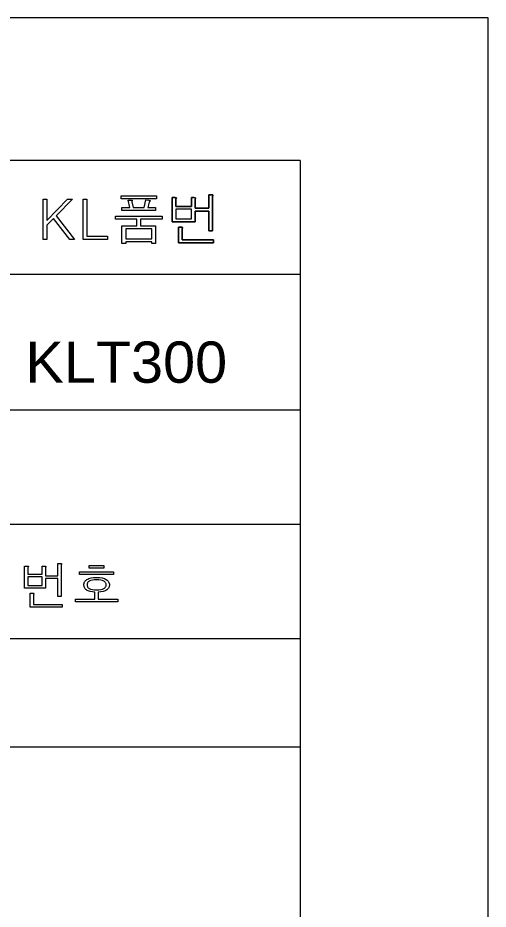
# Model space of a CAD drawing. Header units: inches. Extents: x -840 to -630, y 564 to 861.
# Drawn here: x -664.5 to -630.3, y 795.8 to 860.7 of the extents above; entities that cross this region are included whole.
import ezdxf

# ---------------------------------------------------------------- set-up
doc = ezdxf.new("R2010")
doc.units = ezdxf.units.IN
doc.header["$LTSCALE"] = 0.03937
doc.header["$MEASUREMENT"] = 0
doc.layers.add('______', color=7, linetype='Continuous')
doc.layers.add('______ 1', color=7, linetype='Continuous')

# ---------------------------------------------------------------- blocks, each defined once
blk = doc.blocks.new('BLOCK 12')
at = {"layer": '______ 1', "color": 18, "lineweight": 9}
blk.add_lwpolyline([(196.386, -18.749), (66.517, -18.749)], dxfattribs=at)
blk = doc.blocks.new('BLOCK 11')
at = {"layer": '______ 1', "color": 18, "lineweight": 9}
blk.add_lwpolyline([(196.386, -45.243), (66.517, -45.243)], dxfattribs=at)
blk = doc.blocks.new('BLOCK 2')
at = {"layer": '______ 1', "lineweight": 0}
for points in [[(177.694, -13.247), (177.962, -13.247), (177.962, -14.81), (179.478, -13.247), (179.827, -13.247), (178.635, -14.469), (179.968, -16.19), (179.635, -16.19), (178.452, -14.653), (177.962, -15.154), (177.962, -16.19), (177.694, -16.19), (177.694, -13.247)], [(180.604, -13.247), (180.872, -13.247), (180.872, -15.95), (182.385, -15.95), (182.385, -16.186), (180.604, -16.186), (180.604, -13.247)], [(185.936, -13.02), (185.936, -13.227), (183.373, -13.227), (183.373, -13.02), (185.936, -13.02)], [(184.178, -13.338), (184.181, -13.341), (184.181, -13.343), (184.181, -13.347), (184.181, -13.349), (184.181, -13.352), (184.181, -13.355), (184.181, -13.361), (184.178, -13.367), (184.169, -13.382), (184.158, -13.413), (184.154, -13.428), (184.154, -13.437), (184.152, -13.448), (184.154, -13.46), (184.254, -13.868), (185.05, -13.868), (185.178, -13.3), (185.391, -13.338), (185.449, -13.352), (185.469, -13.358), (185.476, -13.361), (185.478, -13.361), (185.478, -13.364), (185.481, -13.367), (185.481, -13.37), (185.481, -13.373), (185.478, -13.373), (185.478, -13.378), (185.476, -13.384), (185.469, -13.39), (185.457, -13.402), (185.432, -13.434), (185.423, -13.445), (185.417, -13.46), (185.414, -13.472), (185.411, -13.484), (185.303, -13.868), (185.877, -13.868), (185.877, -14.073), (183.429, -14.073), (183.429, -13.868), (183.994, -13.868), (183.875, -13.326), (184.062, -13.326), (184.14, -13.329), (184.163, -13.335), (184.172, -13.335), (184.175, -13.338), (184.178, -13.338)], [(187.349, -14.694), (188.487, -14.694), (188.487, -13.997), (187.349, -13.997), (187.349, -14.694)], [(186.345, -14.723), (184.79, -14.723), (184.79, -15.201), (185.88, -15.201), (185.88, -16.475), (185.613, -16.475), (185.613, -16.364), (183.699, -16.364), (183.699, -16.475), (183.431, -16.475), (183.431, -15.201), (184.519, -15.201), (184.519, -14.723), (182.965, -14.723), (182.965, -14.504), (186.345, -14.504), (186.345, -14.723)], [(183.699, -15.426), (183.699, -16.14), (185.613, -16.14), (185.613, -15.426), (183.699, -15.426)], [(176.623, -39.983), (176.623, -39.986), (176.627, -39.989), (176.627, -39.992), (176.627, -39.995), (176.627, -39.998), (176.623, -40.004), (176.621, -40.009), (176.612, -40.024), (176.594, -40.048), (176.586, -40.082), (176.586, -40.546), (177.617, -40.546), (177.617, -39.971), (177.781, -39.971), (177.854, -39.978), (177.865, -39.98), (177.877, -39.983), (177.883, -39.986), (177.886, -39.989), (177.889, -39.989), (177.892, -39.992), (177.892, -39.995), (177.895, -39.998), (177.895, -40.001), (177.895, -40.007), (177.892, -40.015), (177.889, -40.021), (177.883, -40.039), (177.869, -40.068), (177.865, -40.1), (177.865, -40.662), (178.761, -40.662), (178.761, -39.776), (178.962, -39.776), (178.991, -39.776), (179.011, -39.779), (179.02, -39.782), (179.023, -39.785), (179.026, -39.785), (179.029, -39.788), (179.032, -39.791), (179.035, -39.791), (179.035, -39.794), (179.035, -39.797), (179.035, -39.8), (179.037, -39.803), (179.035, -39.805), (179.035, -39.811), (179.032, -39.826), (179.023, -39.84), (179.009, -39.87), (179.006, -39.904), (179.006, -42.176), (178.761, -42.176), (178.761, -40.867), (177.865, -40.867), (177.865, -41.564), (176.349, -41.564), (176.349, -39.971), (176.533, -39.971), (176.594, -39.974), (176.612, -39.978), (176.618, -39.98), (176.621, -39.98), (176.621, -39.983), (176.623, -39.983)], [(182.111, -39.916), (182.111, -40.106), (181.055, -40.106), (181.055, -39.916), (182.111, -39.916)], [(176.586, -41.374), (177.617, -41.374), (177.617, -40.741), (176.586, -40.741), (176.586, -41.374)], [(181.464, -42.374), (181.464, -41.863), (181.274, -41.846), (181.107, -41.808), (180.965, -41.759), (180.903, -41.727), (180.848, -41.689), (180.802, -41.654), (180.764, -41.613), (180.729, -41.572), (180.702, -41.528), (180.683, -41.482), (180.668, -41.432), (180.656, -41.383), (180.656, -41.33), (180.659, -41.269), (180.668, -41.214), (180.685, -41.161), (180.711, -41.109), (180.74, -41.062), (180.778, -41.018), (180.825, -40.978), (180.878, -40.939), (180.942, -40.902), (181.015, -40.87), (181.178, -40.82), (181.367, -40.788), (181.587, -40.779), (181.799, -40.788), (181.988, -40.82), (182.152, -40.87), (182.224, -40.902), (182.292, -40.939), (182.344, -40.978), (182.388, -41.018), (182.429, -41.062), (182.461, -41.109), (182.484, -41.161), (182.501, -41.214), (182.513, -41.269), (182.516, -41.33), (182.513, -41.383), (182.505, -41.432), (182.487, -41.482), (182.466, -41.528), (182.441, -41.572), (182.405, -41.613), (182.364, -41.654), (182.32, -41.689), (182.262, -41.727), (182.201, -41.759), (182.058, -41.808), (181.895, -41.846), (181.709, -41.863), (181.709, -42.374), (183.119, -42.374), (183.119, -42.569), (180.047, -42.569), (180.047, -42.374), (181.464, -42.374)], [(182.816, -40.383), (182.816, -40.575), (180.35, -40.575), (180.35, -40.383), (182.816, -40.383)], [(181.052, -41.062), (181.012, -41.086), (180.98, -41.112), (180.95, -41.14), (180.93, -41.173), (180.91, -41.207), (180.898, -41.246), (180.889, -41.284), (180.889, -41.327), (180.889, -41.368), (180.898, -41.406), (180.91, -41.441), (180.93, -41.476), (180.95, -41.508), (180.98, -41.537), (181.012, -41.564), (181.052, -41.59), (181.099, -41.613), (181.152, -41.631), (181.274, -41.663), (181.419, -41.68), (181.587, -41.686), (181.749, -41.68), (181.892, -41.663), (182.011, -41.631), (182.064, -41.613), (182.111, -41.59), (182.152, -41.564), (182.186, -41.537), (182.215, -41.508), (182.239, -41.476), (182.259, -41.441), (182.271, -41.406), (182.28, -41.368), (182.282, -41.327), (182.28, -41.284), (182.271, -41.246), (182.259, -41.207), (182.239, -41.173), (182.215, -41.14), (182.186, -41.112), (182.152, -41.086), (182.111, -41.062), (182.066, -41.039), (182.014, -41.021), (181.892, -40.989), (181.749, -40.972), (181.587, -40.966), (181.419, -40.972), (181.274, -40.989), (181.152, -41.021), (181.099, -41.039), (181.052, -41.062)]]:
    blk.add_lwpolyline(points, dxfattribs=at)
for points, knots in [([(187.39, -13.16), (187.39, -13.16), (187.39, -13.163), (187.39, -13.163), (187.39, -13.163), (187.39, -13.163), (187.39, -13.163), (187.39, -13.163), (187.394, -13.166), (187.394, -13.166), (187.394, -13.166), (187.394, -13.169), (187.394, -13.169), (187.394, -13.169), (187.394, -13.169), (187.394, -13.169), (187.394, -13.169), (187.394, -13.171), (187.394, -13.171), (187.394, -13.171), (187.394, -13.175), (187.394, -13.175), (187.394, -13.175), (187.394, -13.177), (187.394, -13.177), (187.394, -13.177), (187.39, -13.183), (187.39, -13.183), (187.39, -13.183), (187.388, -13.189), (187.388, -13.189), (187.388, -13.189), (187.379, -13.204), (187.379, -13.204), (187.379, -13.204), (187.359, -13.233), (187.359, -13.233), (187.359, -13.233), (187.349, -13.268), (187.349, -13.268), (187.349, -13.268), (187.349, -13.781), (187.349, -13.781), (187.349, -13.781), (188.487, -13.781), (188.487, -13.781), (188.487, -13.781), (188.487, -13.148), (188.487, -13.148), (188.487, -13.148), (188.665, -13.148), (188.665, -13.148), (188.665, -13.148), (188.743, -13.154), (188.743, -13.154), (188.743, -13.154), (188.758, -13.157), (188.758, -13.157), (188.758, -13.157), (188.77, -13.16), (188.77, -13.16), (188.77, -13.16), (188.779, -13.163), (188.779, -13.163), (188.779, -13.163), (188.781, -13.166), (188.781, -13.166), (188.781, -13.166), (188.784, -13.169), (188.784, -13.169), (188.784, -13.169), (188.784, -13.169), (188.784, -13.169), (188.784, -13.169), (188.787, -13.171), (188.787, -13.171), (188.787, -13.171), (188.787, -13.175), (188.787, -13.175), (188.787, -13.175), (188.787, -13.177), (188.787, -13.177), (188.787, -13.177), (188.79, -13.177), (188.79, -13.177), (188.79, -13.177), (188.79, -13.18), (188.79, -13.18), (188.79, -13.18), (188.787, -13.186), (188.787, -13.186), (188.787, -13.186), (188.787, -13.195), (188.787, -13.195), (188.787, -13.195), (188.784, -13.201), (188.784, -13.201), (188.784, -13.201), (188.776, -13.221), (188.776, -13.221), (188.776, -13.221), (188.761, -13.253), (188.761, -13.253), (188.761, -13.253), (188.755, -13.288), (188.755, -13.288), (188.755, -13.288), (188.755, -13.909), (188.755, -13.909), (188.755, -13.909), (189.741, -13.909), (189.741, -13.909), (189.741, -13.909), (189.741, -12.932), (189.741, -12.932), (189.741, -12.932), (189.962, -12.932), (189.962, -12.932), (189.962, -12.932), (189.997, -12.932), (189.997, -12.932), (189.997, -12.932), (190.02, -12.938), (190.02, -12.938), (190.02, -12.938), (190.029, -12.941), (190.029, -12.941), (190.029, -12.941), (190.032, -12.941), (190.032, -12.941), (190.032, -12.941), (190.035, -12.944), (190.035, -12.944), (190.035, -12.944), (190.038, -12.947), (190.038, -12.947), (190.038, -12.947), (190.041, -12.947), (190.041, -12.947), (190.041, -12.947), (190.044, -12.95), (190.044, -12.95), (190.044, -12.95), (190.044, -12.95), (190.044, -12.95), (190.044, -12.95), (190.044, -12.953), (190.044, -12.953), (190.044, -12.953), (190.044, -12.953), (190.044, -12.953), (190.044, -12.953), (190.044, -12.956), (190.044, -12.956), (190.044, -12.956), (190.047, -12.959), (190.047, -12.959), (190.047, -12.959), (190.047, -12.962), (190.047, -12.962), (190.047, -12.962), (190.047, -12.965), (190.047, -12.965), (190.047, -12.965), (190.044, -12.971), (190.044, -12.971), (190.044, -12.971), (190.041, -12.985), (190.041, -12.985), (190.041, -12.985), (190.032, -13.006), (190.032, -13.006), (190.032, -13.006), (190.015, -13.037), (190.015, -13.037), (190.015, -13.037), (190.011, -13.073), (190.011, -13.073), (190.011, -13.073), (190.011, -15.574), (190.011, -15.574), (190.011, -15.574), (189.741, -15.574), (189.741, -15.574), (189.741, -15.574), (189.741, -14.134), (189.741, -14.134), (189.741, -14.134), (188.755, -14.134), (188.755, -14.134), (188.755, -14.134), (188.755, -14.898), (188.755, -14.898), (188.755, -14.898), (187.088, -14.898), (187.088, -14.898), (187.088, -14.898), (187.088, -13.148), (187.088, -13.148), (187.088, -13.148), (187.294, -13.148), (187.294, -13.148), (187.294, -13.148), (187.359, -13.151), (187.359, -13.151), (187.359, -13.151), (187.379, -13.154), (187.379, -13.154), (187.379, -13.154), (187.385, -13.157), (187.385, -13.157), (187.385, -13.157), (187.388, -13.16), (187.388, -13.16), (187.388, -13.16), (187.39, -13.16), (187.39, -13.16), (187.39, -13.16), (187.39, -13.16), (187.39, -13.16), (187.39, -13.16), (187.39, -13.16), (187.39, -13.16)], [0, 0, 0, 0, 1, 1, 1, 2, 2, 2, 3, 3, 3, 4, 4, 4, 5, 5, 5, 6, 6, 6, 7, 7, 7, 8, 8, 8, 9, 9, 9, 10, 10, 10, 11, 11, 11, 12, 12, 12, 13, 13, 13, 14, 14, 14, 15, 15, 15, 16, 16, 16, 17, 17, 17, 18, 18, 18, 19, 19, 19, 20, 20, 20, 21, 21, 21, 22, 22, 22, 23, 23, 23, 24, 24, 24, 25, 25, 25, 26, 26, 26, 27, 27, 27, 28, 28, 28, 29, 29, 29, 30, 30, 30, 31, 31, 31, 32, 32, 32, 33, 33, 33, 34, 34, 34, 35, 35, 35, 36, 36, 36, 37, 37, 37, 38, 38, 38, 39, 39, 39, 40, 40, 40, 41, 41, 41, 42, 42, 42, 43, 43, 43, 44, 44, 44, 45, 45, 45, 46, 46, 46, 47, 47, 47, 48, 48, 48, 49, 49, 49, 50, 50, 50, 51, 51, 51, 52, 52, 52, 53, 53, 53, 54, 54, 54, 55, 55, 55, 56, 56, 56, 57, 57, 57, 58, 58, 58, 59, 59, 59, 60, 60, 60, 61, 61, 61, 62, 62, 62, 63, 63, 63, 64, 64, 64, 65, 65, 65, 66, 66, 66, 67, 67, 67, 68, 68, 68, 69, 69, 69, 70, 70, 70, 71, 71, 71, 72, 72, 72, 73, 73, 73, 74, 74, 74, 74]), ([(187.837, -15.317), (187.837, -15.317), (187.837, -15.317), (187.837, -15.317), (187.837, -15.317), (187.837, -15.317), (187.837, -15.317), (187.837, -15.317), (187.837, -15.317), (187.837, -15.317), (187.837, -15.317), (187.837, -15.32), (187.837, -15.32), (187.837, -15.32), (187.837, -15.32), (187.837, -15.32), (187.837, -15.32), (187.837, -15.323), (187.837, -15.323), (187.837, -15.323), (187.837, -15.323), (187.837, -15.323), (187.837, -15.323), (187.837, -15.326), (187.837, -15.326), (187.837, -15.326), (187.837, -15.332), (187.837, -15.332), (187.837, -15.332), (187.831, -15.344), (187.831, -15.344), (187.831, -15.344), (187.825, -15.361), (187.825, -15.361), (187.825, -15.361), (187.81, -15.387), (187.81, -15.387), (187.81, -15.387), (187.808, -15.419), (187.808, -15.419), (187.808, -15.419), (187.808, -16.21), (187.808, -16.21), (187.808, -16.21), (190.093, -16.21), (190.093, -16.21), (190.093, -16.21), (190.093, -16.428), (190.093, -16.428), (190.093, -16.428), (187.542, -16.428), (187.542, -16.428), (187.542, -16.428), (187.542, -15.3), (187.542, -15.3), (187.542, -15.3), (187.74, -15.3), (187.74, -15.3), (187.74, -15.3), (187.805, -15.306), (187.805, -15.306), (187.805, -15.306), (187.817, -15.306), (187.817, -15.306), (187.817, -15.306), (187.825, -15.309), (187.825, -15.309), (187.825, -15.309), (187.831, -15.311), (187.831, -15.311), (187.831, -15.311), (187.834, -15.315), (187.834, -15.315), (187.834, -15.315), (187.837, -15.317), (187.837, -15.317), (187.837, -15.317), (187.837, -15.317), (187.837, -15.317)], [0, 0, 0, 0, 1, 1, 1, 2, 2, 2, 3, 3, 3, 4, 4, 4, 5, 5, 5, 6, 6, 6, 7, 7, 7, 8, 8, 8, 9, 9, 9, 10, 10, 10, 11, 11, 11, 12, 12, 12, 13, 13, 13, 14, 14, 14, 15, 15, 15, 16, 16, 16, 17, 17, 17, 18, 18, 18, 19, 19, 19, 20, 20, 20, 21, 21, 21, 22, 22, 22, 23, 23, 23, 24, 24, 24, 25, 25, 25, 26, 26, 26, 26])]:
    blk.add_open_spline(points, degree=3, knots=knots, dxfattribs=at)
blk = doc.blocks.new('BLOCK 20')
at = {"layer": '______ 1', "color": 18, "lineweight": 9}
blk.add_lwpolyline([(196.386, -10.437), (16.646, -10.437)], dxfattribs=at)
blk = doc.blocks.new('BLOCK 19')
at = {"layer": '______ 1', "color": 18, "lineweight": 9}
blk.add_lwpolyline([(196.386, -28.618), (16.646, -28.618)], dxfattribs=at)
blk = doc.blocks.new('BLOCK 18')
at = {"layer": '______ 1', "color": 18, "lineweight": 9}
blk.add_lwpolyline([(196.386, -53.15), (16.646, -53.15)], dxfattribs=at)
blk = doc.blocks.new('BLOCK 17')
at = {"layer": '______ 1', "color": 18, "lineweight": 9}
blk.add_lwpolyline([(196.386, -36.931), (16.646, -36.931)], dxfattribs=at)
blk = doc.blocks.new('BLOCK 16')
at = {"layer": '______ 1', "color": 2, "lineweight": 9}
blk.add_lwpolyline([(0.077, -297.058), (210.077, -297.058), (210.077, -0.06), (0.077, -0.06), (0.077, -297.058)], dxfattribs=at)
blk = doc.blocks.new('BLOCK 258')
at = {"layer": '______ 1', "color": 18, "lineweight": 9}
blk.add_open_spline([(187.39, -13.16), (187.394, -13.175), (187.394, -13.177), (187.394, -13.177), (187.388, -13.189), (187.379, -13.204), (187.379, -13.204), (187.379, -13.204), (187.359, -13.233), (187.359, -13.233), (187.359, -13.233), (187.349, -13.268), (187.349, -13.268), (187.349, -13.268), (187.349, -13.781), (187.349, -13.781), (187.349, -13.781), (188.487, -13.781), (188.487, -13.781), (188.487, -13.781), (188.487, -13.148), (188.487, -13.148), (188.487, -13.148), (188.665, -13.148), (188.665, -13.148), (188.665, -13.148), (188.743, -13.154), (188.743, -13.154), (188.758, -13.157), (188.77, -13.16), (188.77, -13.16), (188.781, -13.166), (188.784, -13.169), (188.784, -13.169), (188.79, -13.18), (188.787, -13.186), (188.787, -13.186), (188.784, -13.201), (188.776, -13.221), (188.776, -13.221), (188.776, -13.221), (188.761, -13.253), (188.761, -13.253), (188.761, -13.253), (188.755, -13.288), (188.755, -13.288), (188.755, -13.288), (188.755, -13.909), (188.755, -13.909), (188.755, -13.909), (189.741, -13.909), (189.741, -13.909), (189.741, -13.909), (189.741, -12.932), (189.741, -12.932), (189.741, -12.932), (189.962, -12.932), (189.962, -12.932), (189.962, -12.932), (189.995, -12.932), (189.995, -12.932), (189.995, -12.932), (190.02, -12.938), (190.02, -12.938), (190.032, -12.941), (190.035, -12.944), (190.035, -12.944), (190.047, -12.959), (190.047, -12.962), (190.047, -12.962), (190.044, -12.971), (190.041, -12.985), (190.041, -12.985), (190.041, -12.985), (190.032, -13.006), (190.032, -13.006), (190.032, -13.006), (190.015, -13.037), (190.015, -13.037), (190.015, -13.037), (190.011, -13.073), (190.011, -13.073), (190.011, -13.073), (190.011, -15.574), (190.011, -15.574), (190.011, -15.574), (189.741, -15.574), (189.741, -15.574), (189.741, -15.574), (189.741, -14.134), (189.741, -14.134), (189.741, -14.134), (188.755, -14.134), (188.755, -14.134), (188.755, -14.134), (188.755, -14.898), (188.755, -14.898), (188.755, -14.898), (187.088, -14.898), (187.088, -14.898), (187.088, -14.898), (187.088, -13.148), (187.088, -13.148), (187.088, -13.148), (187.294, -13.148), (187.294, -13.148), (187.294, -13.148), (187.359, -13.151), (187.359, -13.151), (187.359, -13.151), (187.379, -13.154), (187.379, -13.154)], degree=3, knots=[0, 0, 0, 0, 1, 1, 1, 2, 2, 2, 3, 3, 3, 4, 4, 4, 5, 5, 5, 6, 6, 6, 7, 7, 7, 8, 8, 8, 9, 9, 9, 10, 10, 10, 11, 11, 11, 12, 12, 12, 13, 13, 13, 14, 14, 14, 15, 15, 15, 16, 16, 16, 17, 17, 17, 18, 18, 18, 19, 19, 19, 20, 20, 20, 21, 21, 21, 22, 22, 22, 23, 23, 23, 24, 24, 24, 25, 25, 25, 26, 26, 26, 27, 27, 27, 28, 28, 28, 29, 29, 29, 30, 30, 30, 31, 31, 31, 32, 32, 32, 33, 33, 33, 34, 34, 34, 35, 35, 35, 36, 36, 36, 37, 37, 37, 37], dxfattribs=at)
blk = doc.blocks.new('BLOCK 257')
at = {"layer": '______ 1', "color": 18, "lineweight": 9}
blk.add_lwpolyline([(187.349, -14.694), (188.487, -14.694), (188.487, -13.997), (187.349, -13.997), (187.349, -14.694)], dxfattribs=at)
blk = doc.blocks.new('BLOCK 256')
at = {"layer": '______ 1', "color": 18, "lineweight": 9}
blk.add_open_spline([(187.837, -15.317), (187.837, -15.326), (187.837, -15.332), (187.837, -15.332), (187.831, -15.344), (187.825, -15.361), (187.825, -15.361), (187.825, -15.361), (187.81, -15.387), (187.81, -15.387), (187.81, -15.387), (187.808, -15.419), (187.808, -15.419), (187.808, -15.419), (187.808, -16.21), (187.808, -16.21), (187.808, -16.21), (190.093, -16.21), (190.093, -16.21), (190.093, -16.21), (190.093, -16.428), (190.093, -16.428), (190.093, -16.428), (187.542, -16.428), (187.542, -16.428), (187.542, -16.428), (187.542, -15.3), (187.542, -15.3), (187.542, -15.3), (187.74, -15.3), (187.74, -15.3), (187.74, -15.3), (187.805, -15.306), (187.805, -15.306), (187.817, -15.306), (187.825, -15.309), (187.825, -15.309)], degree=3, knots=[0, 0, 0, 0, 1, 1, 1, 2, 2, 2, 3, 3, 3, 4, 4, 4, 5, 5, 5, 6, 6, 6, 7, 7, 7, 8, 8, 8, 9, 9, 9, 10, 10, 10, 11, 11, 11, 12, 12, 12, 12], dxfattribs=at)
blk = doc.blocks.new('BLOCK 247')
at = {"layer": '______ 1', "color": 18, "lineweight": 9}
blk.add_lwpolyline([(180.604, -13.247), (180.872, -13.247), (180.872, -15.95), (182.385, -15.95), (182.385, -16.186), (180.604, -16.186), (180.604, -13.247)], dxfattribs=at)
blk = doc.blocks.new('BLOCK 246')
at = {"layer": '______ 1', "color": 18, "lineweight": 9}
blk.add_lwpolyline([(177.694, -13.247), (177.962, -13.247), (177.962, -14.81), (179.478, -13.247), (179.827, -13.247), (178.635, -14.469), (179.968, -16.19), (179.635, -16.19), (178.452, -14.653), (177.962, -15.154), (177.962, -16.19), (177.694, -16.19), (177.694, -13.247)], dxfattribs=at)
blk = doc.blocks.new('BLOCK 219')
at = {"layer": '______ 1', "color": 18, "lineweight": 9}
blk.add_open_spline([(176.623, -39.983), (176.627, -39.995), (176.627, -39.998), (176.627, -39.998), (176.621, -40.009), (176.612, -40.024), (176.612, -40.024), (176.612, -40.024), (176.594, -40.048), (176.594, -40.048), (176.594, -40.048), (176.586, -40.082), (176.586, -40.082), (176.586, -40.082), (176.586, -40.546), (176.586, -40.546), (176.586, -40.546), (177.617, -40.546), (177.617, -40.546), (177.617, -40.546), (177.617, -39.971), (177.617, -39.971), (177.617, -39.971), (177.781, -39.971), (177.781, -39.971), (177.781, -39.971), (177.854, -39.978), (177.854, -39.978), (177.865, -39.98), (177.877, -39.983), (177.877, -39.983), (177.892, -39.992), (177.892, -39.992), (177.892, -39.992), (177.895, -40.007), (177.892, -40.015), (177.892, -40.015), (177.889, -40.021), (177.883, -40.039), (177.883, -40.039), (177.883, -40.039), (177.869, -40.068), (177.869, -40.068), (177.869, -40.068), (177.865, -40.1), (177.865, -40.1), (177.865, -40.1), (177.865, -40.662), (177.865, -40.662), (177.865, -40.662), (178.761, -40.662), (178.761, -40.662), (178.761, -40.662), (178.761, -39.776), (178.761, -39.776), (178.761, -39.776), (178.962, -39.776), (178.962, -39.776), (178.962, -39.776), (178.991, -39.776), (178.991, -39.776), (178.991, -39.776), (179.011, -39.779), (179.011, -39.779), (179.026, -39.785), (179.029, -39.788), (179.029, -39.788), (179.037, -39.803), (179.035, -39.805), (179.035, -39.805), (179.035, -39.811), (179.032, -39.826), (179.032, -39.826), (179.032, -39.826), (179.023, -39.84), (179.023, -39.84), (179.023, -39.84), (179.009, -39.87), (179.009, -39.87), (179.009, -39.87), (179.006, -39.904), (179.006, -39.904), (179.006, -39.904), (179.006, -42.176), (179.006, -42.176), (179.006, -42.176), (178.761, -42.176), (178.761, -42.176), (178.761, -42.176), (178.761, -40.867), (178.761, -40.867), (178.761, -40.867), (177.865, -40.867), (177.865, -40.867), (177.865, -40.867), (177.865, -41.564), (177.865, -41.564), (177.865, -41.564), (176.349, -41.564), (176.349, -41.564), (176.349, -41.564), (176.349, -39.971), (176.349, -39.971), (176.349, -39.971), (176.536, -39.971), (176.536, -39.971), (176.536, -39.971), (176.594, -39.974), (176.594, -39.974), (176.594, -39.974), (176.612, -39.978), (176.612, -39.978)], degree=3, knots=[0, 0, 0, 0, 1, 1, 1, 2, 2, 2, 3, 3, 3, 4, 4, 4, 5, 5, 5, 6, 6, 6, 7, 7, 7, 8, 8, 8, 9, 9, 9, 10, 10, 10, 11, 11, 11, 12, 12, 12, 13, 13, 13, 14, 14, 14, 15, 15, 15, 16, 16, 16, 17, 17, 17, 18, 18, 18, 19, 19, 19, 20, 20, 20, 21, 21, 21, 22, 22, 22, 23, 23, 23, 24, 24, 24, 25, 25, 25, 26, 26, 26, 27, 27, 27, 28, 28, 28, 29, 29, 29, 30, 30, 30, 31, 31, 31, 32, 32, 32, 33, 33, 33, 34, 34, 34, 35, 35, 35, 36, 36, 36, 37, 37, 37, 37], dxfattribs=at)
blk = doc.blocks.new('BLOCK 218')
at = {"layer": '______ 1', "color": 18, "lineweight": 9}
blk.add_lwpolyline([(176.586, -41.374), (177.617, -41.374), (177.617, -40.741), (176.586, -40.741), (176.586, -41.374)], dxfattribs=at)
blk = doc.blocks.new('BLOCK 216')
at = {"layer": '______ 1', "color": 18, "lineweight": 9}
blk.add_open_spline([(177.029, -41.943), (177.029, -41.957), (177.023, -41.969), (177.023, -41.969), (177.018, -41.983), (177.006, -42.007), (177.006, -42.007), (177.006, -42.007), (177.002, -42.036), (177.002, -42.036), (177.002, -42.036), (177.002, -42.753), (177.002, -42.753), (177.002, -42.753), (179.078, -42.753), (179.078, -42.753), (179.078, -42.753), (179.078, -42.954), (179.078, -42.954), (179.078, -42.954), (176.761, -42.954), (176.761, -42.954), (176.761, -42.954), (176.761, -41.928), (176.761, -41.928), (176.761, -41.928), (176.941, -41.928), (176.941, -41.928), (176.941, -41.928), (176.999, -41.931), (176.999, -41.931), (177.009, -41.934), (177.018, -41.937), (177.018, -41.937)], degree=3, knots=[0, 0, 0, 0, 1, 1, 1, 2, 2, 2, 3, 3, 3, 4, 4, 4, 5, 5, 5, 6, 6, 6, 7, 7, 7, 8, 8, 8, 9, 9, 9, 10, 10, 10, 11, 11, 11, 11], dxfattribs=at)
blk = doc.blocks.new('BLOCK 215')
at = {"layer": '______ 1', "color": 18, "lineweight": 9}
blk.add_lwpolyline([(181.464, -42.374), (181.464, -41.863), (181.274, -41.846), (181.107, -41.808), (180.965, -41.759), (180.903, -41.727), (180.845, -41.689), (180.802, -41.654), (180.764, -41.613), (180.729, -41.572), (180.702, -41.528), (180.683, -41.482), (180.668, -41.432), (180.659, -41.383), (180.656, -41.33), (180.659, -41.269), (180.668, -41.214), (180.685, -41.161), (180.711, -41.109), (180.74, -41.062), (180.778, -41.018), (180.825, -40.978), (180.878, -40.939), (180.942, -40.902), (181.015, -40.87), (181.178, -40.82), (181.367, -40.791), (181.587, -40.779), (181.799, -40.791), (181.988, -40.82), (182.152, -40.87), (182.224, -40.902), (182.292, -40.939), (182.344, -40.978), (182.388, -41.018), (182.429, -41.062), (182.461, -41.109), (182.484, -41.161), (182.501, -41.214), (182.513, -41.269), (182.516, -41.33), (182.513, -41.383), (182.505, -41.432), (182.487, -41.482), (182.466, -41.528), (182.441, -41.572), (182.405, -41.613), (182.364, -41.654), (182.32, -41.689), (182.262, -41.727), (182.201, -41.759), (182.058, -41.808), (181.895, -41.846), (181.709, -41.863), (181.709, -42.374), (183.119, -42.374), (183.119, -42.569), (180.047, -42.569), (180.047, -42.374), (181.464, -42.374)], dxfattribs=at)
blk = doc.blocks.new('BLOCK 222')
at = {"layer": '______ 1', "color": 18, "lineweight": 9}
blk.add_lwpolyline([(182.816, -40.383), (182.816, -40.575), (180.35, -40.575), (180.35, -40.383), (182.816, -40.383)], dxfattribs=at)
blk = doc.blocks.new('BLOCK 221')
at = {"layer": '______ 1', "color": 18, "lineweight": 9}
blk.add_lwpolyline([(181.052, -41.062), (181.012, -41.086), (180.98, -41.112), (180.95, -41.14), (180.93, -41.173), (180.91, -41.207), (180.898, -41.246), (180.889, -41.284), (180.889, -41.327), (180.889, -41.368), (180.898, -41.406), (180.91, -41.441), (180.93, -41.476), (180.95, -41.508), (180.98, -41.537), (181.012, -41.564), (181.052, -41.59), (181.099, -41.613), (181.152, -41.631), (181.274, -41.663), (181.419, -41.68), (181.587, -41.686), (181.749, -41.68), (181.892, -41.663), (182.011, -41.631), (182.064, -41.613), (182.111, -41.59), (182.152, -41.564), (182.186, -41.537), (182.215, -41.508), (182.239, -41.476), (182.259, -41.441), (182.271, -41.406), (182.28, -41.368), (182.282, -41.327), (182.28, -41.284), (182.271, -41.246), (182.259, -41.207), (182.239, -41.173), (182.215, -41.14), (182.186, -41.112), (182.152, -41.086), (182.111, -41.062), (182.066, -41.039), (182.014, -41.021), (181.892, -40.989), (181.749, -40.972), (181.587, -40.966), (181.419, -40.972), (181.274, -40.989), (181.152, -41.021), (181.099, -41.039), (181.052, -41.062)], dxfattribs=at)
blk = doc.blocks.new('BLOCK 220')
at = {"layer": '______ 1', "color": 18, "lineweight": 9}
blk.add_lwpolyline([(182.111, -39.916), (182.111, -40.106), (181.055, -40.106), (181.055, -39.916), (182.111, -39.916)], dxfattribs=at)
blk = doc.blocks.new('BLOCK 168')
at = {"layer": '______ 1', "color": 18, "lineweight": 9}
blk.add_lwpolyline([(196.386, -10.437), (196.386, -285.76)], dxfattribs=at)
blk = doc.blocks.new('BLOCK 180')
at = {"layer": '______ 1', "color": 18, "lineweight": 9}
blk.add_lwpolyline([(186.345, -14.723), (184.79, -14.723), (184.79, -15.201), (185.88, -15.201), (185.88, -16.475), (185.613, -16.475), (185.613, -16.364), (183.699, -16.364), (183.699, -16.475), (183.431, -16.475), (183.431, -15.201), (184.522, -15.201), (184.522, -14.723), (182.965, -14.723), (182.965, -14.504), (186.345, -14.504), (186.345, -14.723)], dxfattribs=at)
blk = doc.blocks.new('BLOCK 179')
at = {"layer": '______ 1', "color": 18, "lineweight": 9}
blk.add_lwpolyline([(185.936, -13.02), (185.936, -13.227), (183.373, -13.227), (183.373, -13.02), (185.936, -13.02)], dxfattribs=at)
blk = doc.blocks.new('BLOCK 178')
at = {"layer": '______ 1', "color": 18, "lineweight": 9}
blk.add_open_spline([(184.178, -13.338), (184.184, -13.352), (184.181, -13.355), (184.181, -13.355), (184.178, -13.367), (184.169, -13.382), (184.169, -13.382), (184.169, -13.382), (184.158, -13.413), (184.158, -13.413), (184.154, -13.428), (184.152, -13.437), (184.152, -13.437), (184.152, -13.448), (184.154, -13.46), (184.154, -13.46), (184.154, -13.46), (184.254, -13.868), (184.254, -13.868), (184.254, -13.868), (185.05, -13.868), (185.05, -13.868), (185.05, -13.868), (185.178, -13.3), (185.178, -13.3), (185.178, -13.3), (185.391, -13.338), (185.391, -13.338), (185.391, -13.338), (185.449, -13.352), (185.449, -13.352), (185.449, -13.352), (185.469, -13.358), (185.469, -13.358), (185.481, -13.37), (185.481, -13.373), (185.481, -13.373), (185.476, -13.384), (185.469, -13.39), (185.469, -13.39), (185.457, -13.402), (185.432, -13.434), (185.432, -13.434), (185.423, -13.445), (185.417, -13.46), (185.417, -13.46), (185.414, -13.472), (185.411, -13.484), (185.411, -13.484), (185.411, -13.484), (185.303, -13.868), (185.303, -13.868), (185.303, -13.868), (185.877, -13.868), (185.877, -13.868), (185.877, -13.868), (185.877, -14.073), (185.877, -14.073), (185.877, -14.073), (183.429, -14.073), (183.429, -14.073), (183.429, -14.073), (183.429, -13.868), (183.429, -13.868), (183.429, -13.868), (183.994, -13.868), (183.994, -13.868), (183.994, -13.868), (183.875, -13.326), (183.875, -13.326), (183.875, -13.326), (184.062, -13.326), (184.062, -13.326), (184.062, -13.326), (184.14, -13.329), (184.14, -13.329), (184.14, -13.329), (184.163, -13.335), (184.163, -13.335)], degree=3, knots=[0, 0, 0, 0, 1, 1, 1, 2, 2, 2, 3, 3, 3, 4, 4, 4, 5, 5, 5, 6, 6, 6, 7, 7, 7, 8, 8, 8, 9, 9, 9, 10, 10, 10, 11, 11, 11, 12, 12, 12, 13, 13, 13, 14, 14, 14, 15, 15, 15, 16, 16, 16, 17, 17, 17, 18, 18, 18, 19, 19, 19, 20, 20, 20, 21, 21, 21, 22, 22, 22, 23, 23, 23, 24, 24, 24, 25, 25, 25, 26, 26, 26, 26], dxfattribs=at)
blk = doc.blocks.new('BLOCK 177')
at = {"layer": '______ 1', "color": 18, "lineweight": 9}
blk.add_lwpolyline([(183.699, -15.426), (183.699, -16.14), (185.613, -16.14), (185.613, -15.426), (183.699, -15.426)], dxfattribs=at)

msp = doc.modelspace()

# ---------------------------------------------------------------- block references
at = {"layer": '______ 1'}
for name in ['BLOCK 16', 'BLOCK 20', 'BLOCK 168', 'BLOCK 2', 'BLOCK 246', 'BLOCK 247', 'BLOCK 179', 'BLOCK 178', 'BLOCK 258', 'BLOCK 257', 'BLOCK 180', 'BLOCK 177', 'BLOCK 256', 'BLOCK 12', 'BLOCK 19', 'BLOCK 17', 'BLOCK 219', 'BLOCK 220', 'BLOCK 218', 'BLOCK 215', 'BLOCK 222', 'BLOCK 221', 'BLOCK 216', 'BLOCK 11', 'BLOCK 18']:
    msp.add_blockref(name, (-840.3856, 860.76034), dxfattribs=at)

# ---------------------------------------------------------------- texts
at = {"layer": '______', "insert": (-663.98011, 834.1), "char_height": 3, "width": 17.0783133, "attachment_point": 7, "line_spacing_factor": 0.963855}
msp.add_mtext('\\fArial;KLT300', dxfattribs=at)

doc.saveas('drawing.dxf')
